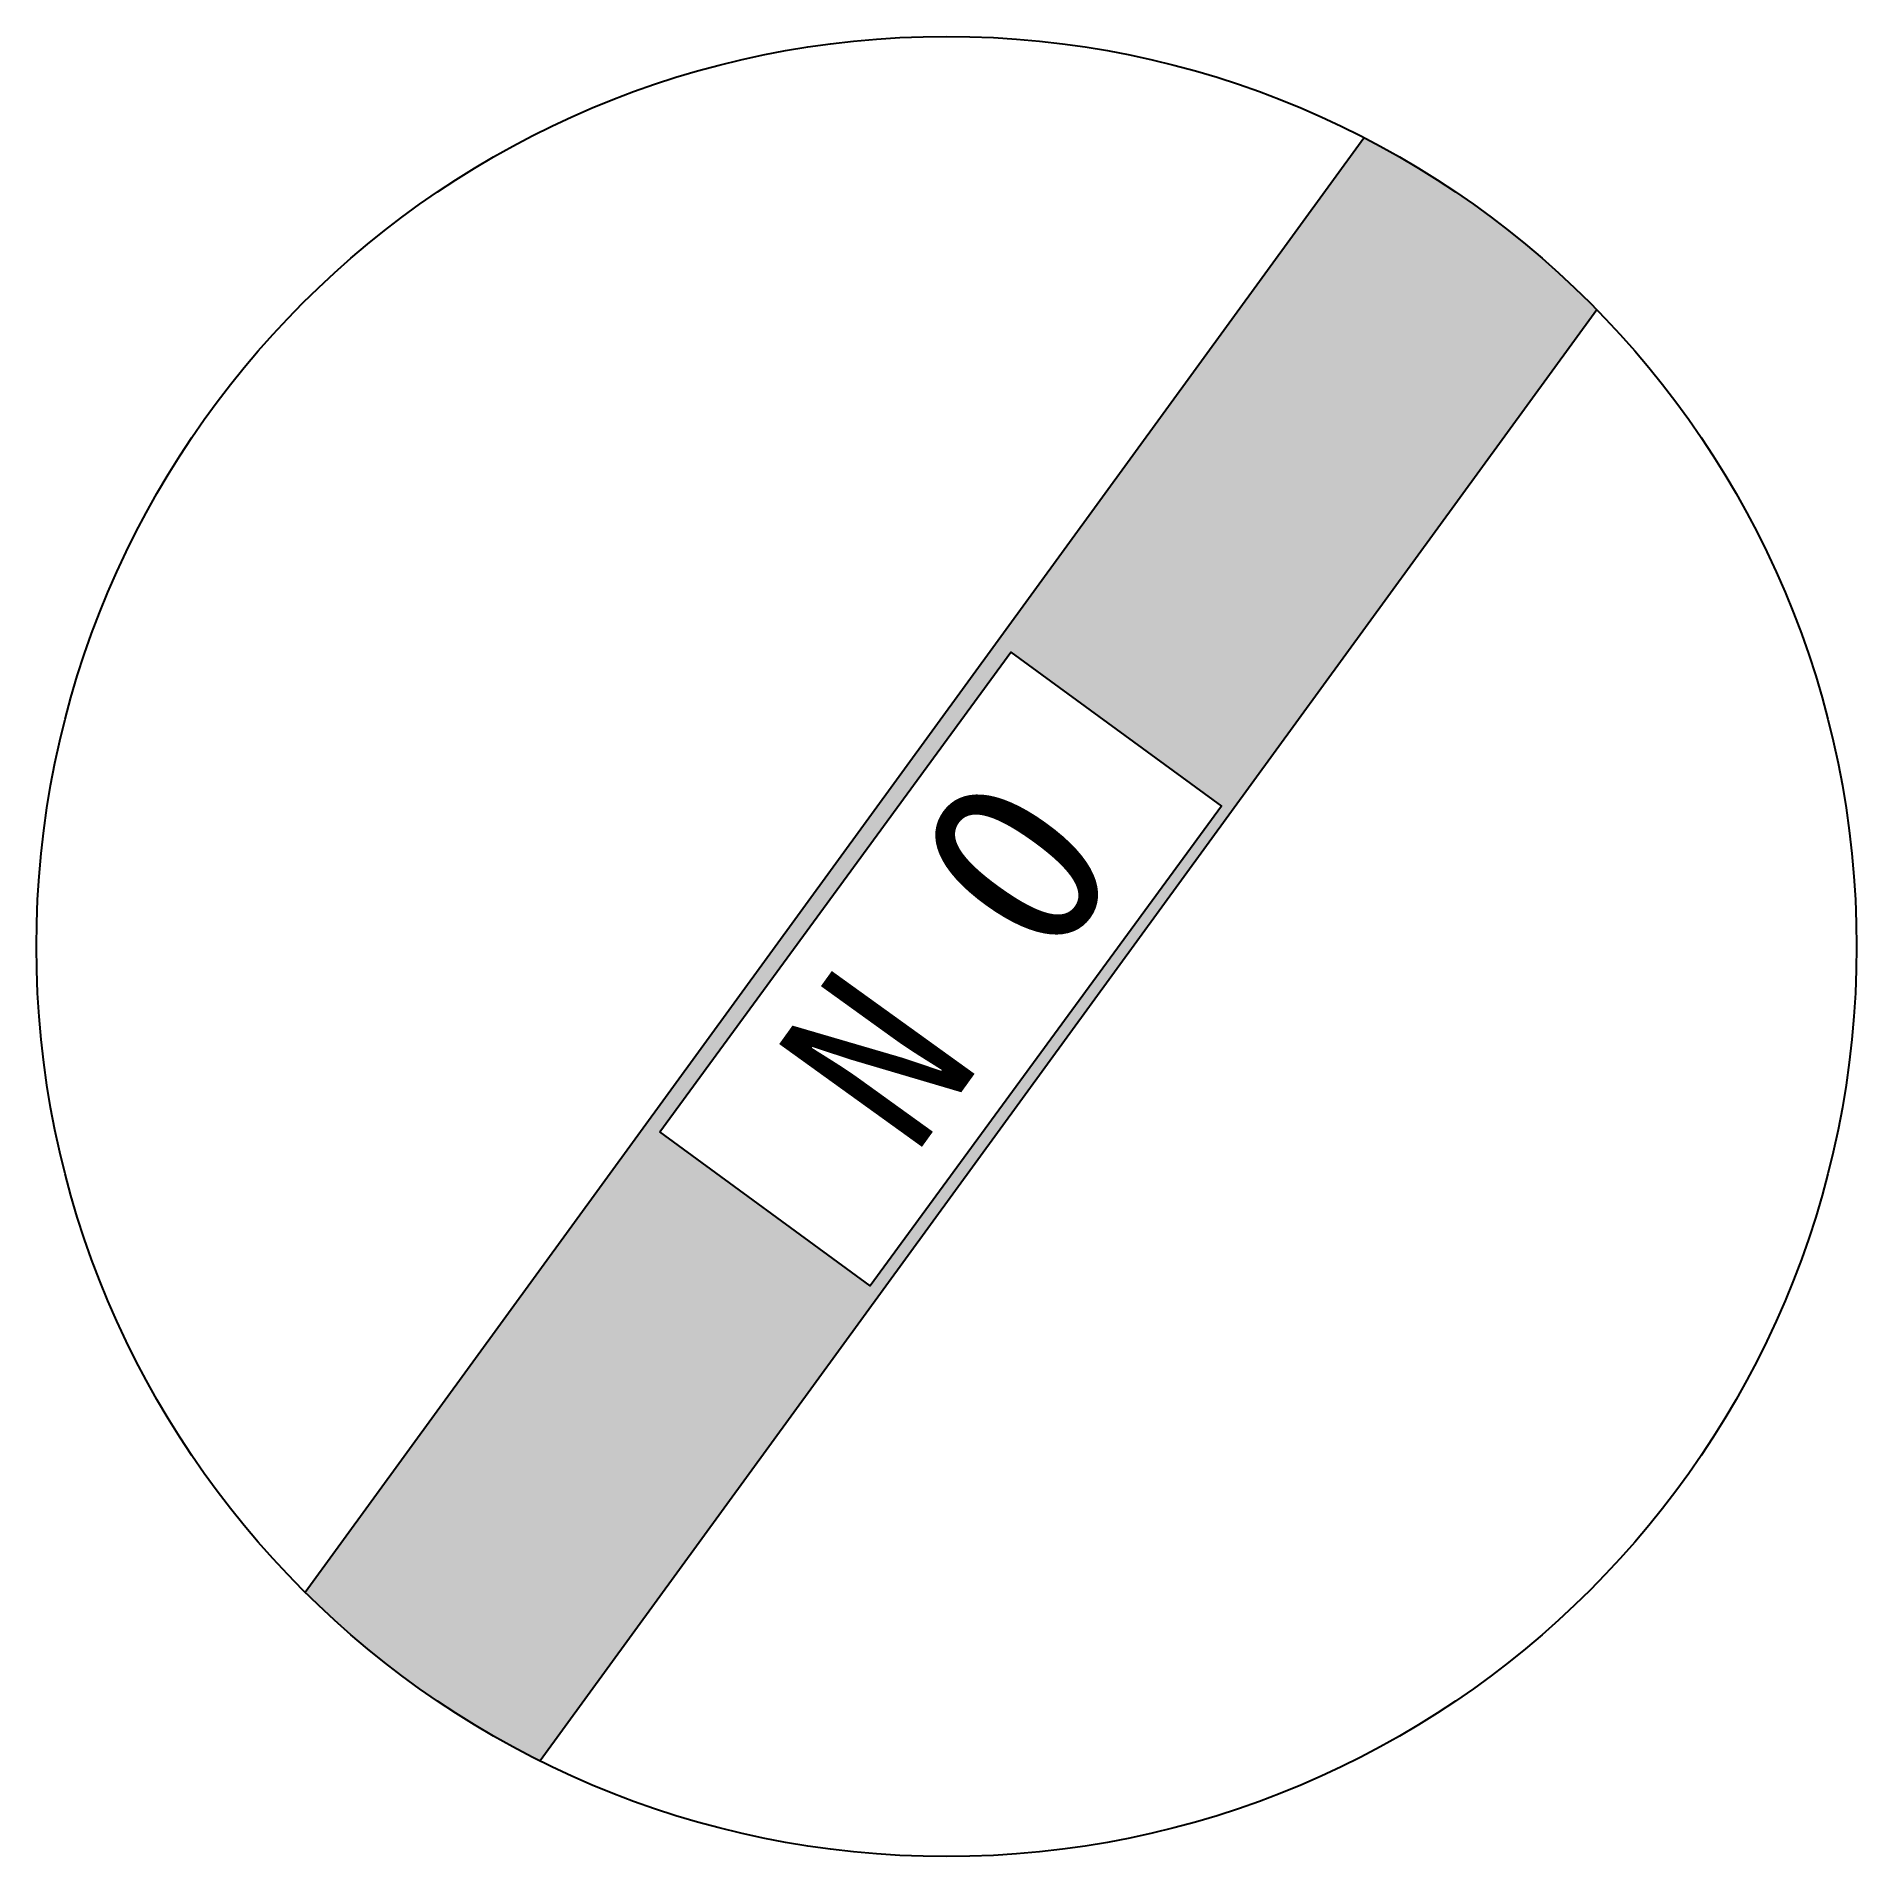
# Model space of a CAD drawing. Extents: x 115472 to 123541, y 96902 to 104971.
import ezdxf

# ---------------------------------------------------------------- set-up
doc = ezdxf.new("R2010")
doc.units = 0
doc.header["$LTSCALE"] = 20
doc.header["$MEASUREMENT"] = 0
for name, color, linetype in [('4', 5, 'CONTINUOUS'), ('LAYER5', 5, 'CONTINUOUS'), ('ROOF', 1, 'CONTINUOUS')]:
    doc.layers.add(name, color=color, linetype=linetype)

msp = doc.modelspace()

# ---------------------------------------------------------------- hatches: boundary and pattern name
at = {"layer": 'ROOF', "linetype": 'BYBLOCK', "ltscale": 2}
h = msp.add_hatch(color=256, dxfattribs=at)
h.paths.add_polyline_path([(122388.6, 103759, 0.080003), (121356.8, 104521.2), (116663, 98073.9, 0.080003), (117705.3, 97326)])
h.paths.add_polyline_path([(120724.5, 101558.1), (119168.1, 99431.4), (118235, 100114.2), (119791.4, 102240.9)], flags=16)
h.paths.add_polyline_path([(118453.8, 100406.3), (119571.2, 101957.8), (120520.6, 101274.1), (119403.2, 99722.5)], flags=8)

# ---------------------------------------------------------------- linework, layer by layer
at = {"layer": '4', "color": 1, "linetype": 'BYBLOCK'}
for p, q in [((116663, 98073.9), (121356.8, 104521.2)), ((122388.6, 103759), (117705.3, 97326))]:
    msp.add_line(p, q, dxfattribs=at)
at = {"layer": '4', "color": 1, "linetype": 'BYBLOCK', "ltscale": 2}
msp.add_circle((119506.1, 100936.3), 4034.5, dxfattribs=at)
at = {"layer": 'LAYER5', "linetype": 'BYBLOCK'}
msp.add_lwpolyline([(118235, 100114.2), (119791.4, 102240.9), (120724.5, 101558.1), (119168.1, 99431.4)], close=True, dxfattribs=at)

# ---------------------------------------------------------------- texts
at = {"layer": 'LAYER5', "linetype": 'BYBLOCK', "ltscale": 2, "insert": (118726, 100450.5), "char_height": 780, "width": 2112.914, "attachment_point": 1, "rotation": 54.2401}
msp.add_mtext('\\f仿宋_GB2312|b0|i0|c134|p49;N O', dxfattribs=at)

doc.saveas('drawing.dxf')
